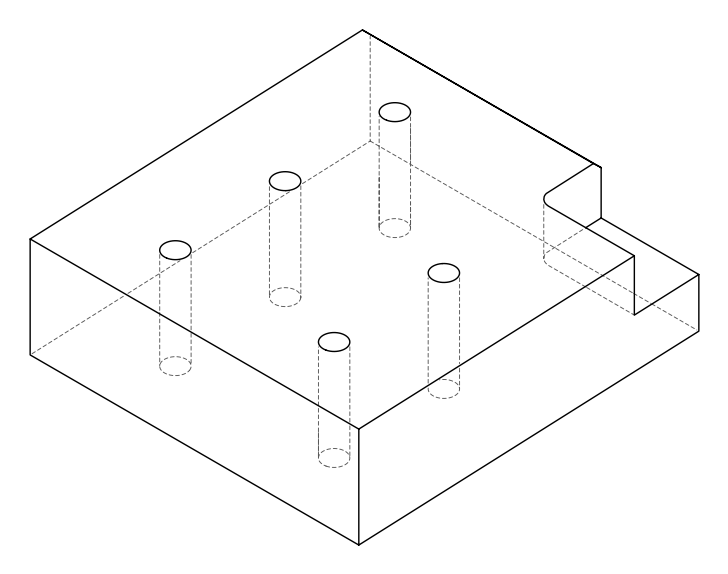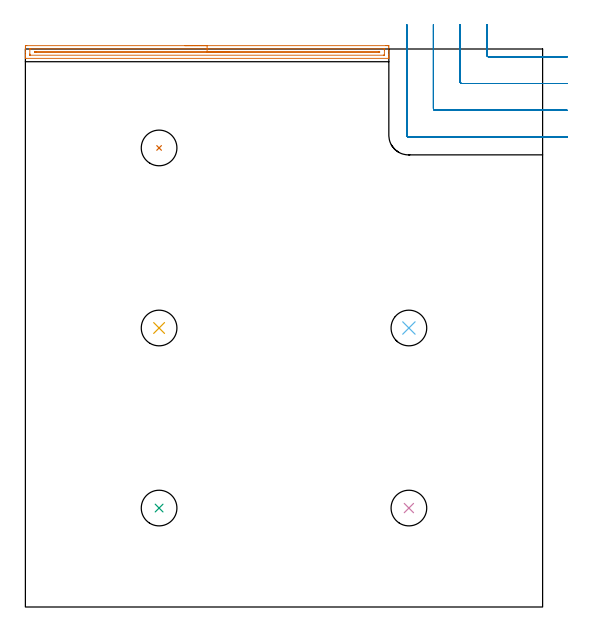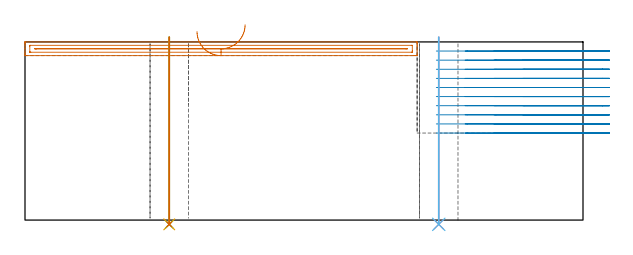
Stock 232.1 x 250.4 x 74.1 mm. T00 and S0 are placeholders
(PLAN: 7 operations, 2 tool changes, 13.5 min)
(1 AREA_MILL | FG_CHAMFER_SURFACE | UGT0205_001 | 4.06 min | 2710 mm3)
(2 MILL_CORNER_NOTCH_RECTANGULAR | CORNER_NOTCH_RECTANGULAR | NXT0201_012 | Follow Part, ap 4, ae 75% | 7.87 min | 123543 mm3)
(3 INDEXABLE_INSERT_DRILL_THROUGH_HOLE_FROM_SOLID | STEP1HOLE | NXT0302_003 | 0.31 min | 14884 mm3)
(4 INDEXABLE_INSERT_DRILL_THROUGH_HOLE_FROM_SOLID_1 | STEP1HOLE_1 | NXT0302_003 | 0.31 min | 14876 mm3)
(5 INDEXABLE_INSERT_DRILL_THROUGH_HOLE_FROM_SOLID_2 | STEP1HOLE_2 | NXT0302_003 | 0.31 min | 14892 mm3)
(6 INDEXABLE_INSERT_DRILL_THROUGH_HOLE_FROM_SOLID_3 | STEP1HOLE_3 | NXT0302_003 | 0.31 min | 14877 mm3)
(7 INDEXABLE_INSERT_DRILL_THROUGH_HOLE_FROM_SOLID_4 | STEP1HOLE_4 | NXT0302_003 | 0.31 min | 14890 mm3)
(TOOL UGT0205_001 | Chamfer Mill 20 x 3 x 45 deg. | D20 FL50 Z2)
(TOOL NXT0201_012 | ENDMILL 16mm [2P460-1600-NA 1630] | D16 FL38 Z6)
(TOOL NXT0302_003 | Index. Insert Drill 16mm [880-D1600L20-05] | D16 PA176 FL80 Z2)
(OP 1 AREA_MILL)
G17 G21 G94 G90
T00 M6
G54
G17 G0 G90 X71.55 Y251.9 S1061 M3
G43 Z84.1 H0
Z78.4
G94 G1 X71.588 Z77.529 F250.
X71.702 Z76.664
X71.891 Z75.812
X72.153 Z74.98
X72.487 Z74.174
X72.89 Z73.4
X73.358 Z72.664
X73.89 Z71.972
X74.479 Z71.329
X75.122 Z70.74
X75.814 Z70.209
X76.55 Z69.74
X77.324 Z69.337
X78.13 Z69.003
X78.962 Z68.741
X79.814 Z68.552
X80.678 Z68.438
X81.55 Z68.4
X161.853
X162.471 Y251.899 Z68.401
X163.081 Y251.893 Z68.404
X163.093 Y251.891 Z68.406
X163.1 Y251.283 Z69.013
Y249.497 Z70.798
Y248.074 Z72.222
Y247.71 Z72.585
Y246.982 Z73.318
Y246.702 Z73.597
X163.093 Y246.267 Z74.025
X163.09 Y246.203 Z74.088
X162.918 Y246.2 Z74.1
X0.182
X0.009 Y246.203 Z74.088
X0.006 Y246.214 Z74.077
X0.003 Y246.268 Z74.023
X0. Y246.703 Z73.597
Y246.982 Z73.318
Y247.71 Z72.585
Y248.967 Z71.33
Y250.39 Z69.906
Y251.018 Z69.278
X0.002 Y251.283 Z69.013
X0.007 Y251.891 Z68.405
X0.019 Y251.893 Z68.404
X0.629 Y251.9 Z68.4
X81.55
Y250.486 Z69.814
X160.778 Y250.485 Z69.815
X160.97 Y250.482 Z69.818
X161.089 Y250.479 Z69.821
X161.093 Y250.449 Z69.851
X161.096 Y250.39 Z69.91
X161.1 Y249.973 Z70.327
Y247.71 Z72.59
X161.098 Y247.658 Z72.642
X161.095 Y247.633 Z72.667
X161.092 Y247.625 Z72.675
X161.065 Y247.621 Z72.679
X160.874 Y247.616 Z72.684
X160.778 Y247.614 Z72.686
X160.682
X2.322 Y247.615 Z72.685
X2.13 Y247.618 Z72.682
X2.011 Y247.621 Z72.679
X2.007 Y247.651 Z72.649
X2.004 Y247.71 Z72.59
X2. Y248.127 Z72.173
Y250.39 Z69.91
X2.002 Y250.442 Z69.858
X2.005 Y250.467 Z69.833
X2.008 Y250.475 Z69.825
X2.035 Y250.479 Z69.821
X2.226 Y250.484 Z69.816
X2.322 Y250.486 Z69.814
X2.418
X81.55
Y249.071 Z71.229
X158.469
X158.894 Y249.064 Z71.236
X159.041 Y249.049 Z71.251
X158.936 Y249.035 Z71.265
X158.894 Y249.033 Z71.267
X158.468 Y249.029 Z71.271
X4.674
X4.249 Y249.032 Z71.268
X4.206 Y249.035 Z71.265
X4.06 Y249.051 Z71.249
X4.164 Y249.065 Z71.235
X4.206 Y249.067 Z71.233
X4.632 Y249.071 Z71.229
X4.675
X81.55
X82.422 Z71.267
X83.286 Z71.38
X84.138 Z71.569
X84.97 Z71.832
X85.776 Z72.165
X86.55 Z72.568
X87.286 Z73.037
X87.978 Z73.568
X88.621 Z74.157
X89.21 Z74.801
X89.742 Z75.493
X90.21 Z76.229
X90.613 Z77.002
X90.947 Z77.808
X91.209 Z78.64
X91.398 Z79.492
X91.512 Z80.357
X91.55 Z81.229
G0 Z84.1
M5
M2
(OP 2 MILL_CORNER_NOTCH_RECTANGULAR)
G17 G21 G94 G90
T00 M6
G54
G17 G0 G90 X207.1 Y261.4 S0 M3
G43 Z84.1 H1
Z70.31
G94 G1 Y258.4 F250.
Y247.696 F500.
G3 X207.896 Y246.9 R0.8
G1 X240.1
X243.1 F250.
G0 Z84.1
X195.1 Y261.4
Z70.31
G1 Y258.4
Y235.696 F500.
G3 X195.896 Y234.9 R0.8
G1 X240.1
X243.1 F250.
G0 Z84.1
X183.1 Y261.4
Z70.31
G1 Y258.4
Y223.697 F500.
G3 X183.897 Y222.9 R0.8
G1 X240.1
X243.1 F250.
G0 Z84.1
X171.1 Y261.4
Z70.31
G1 Y258.4
Y211.697 F500.
G3 X171.897 Y210.9 R0.8
G1 X240.1
X243.1 F250.
G0 Z84.1
X207.1 Y261.4
Z66.52
G1 Y258.4
Y247.696 F500.
G3 X207.896 Y246.9 R0.8
G1 X240.1
X243.1 F250.
G0 Z84.1
X195.1 Y261.4
Z66.52
G1 Y258.4
Y235.696 F500.
G3 X195.896 Y234.9 R0.8
G1 X240.1
X243.1 F250.
G0 Z84.1
X183.1 Y261.4
Z66.52
G1 Y258.4
Y223.697 F500.
G3 X183.897 Y222.9 R0.8
G1 X240.1
X243.1 F250.
G0 Z84.1
X171.1 Y261.4
Z66.52
G1 Y258.4
Y211.697 F500.
G3 X171.897 Y210.9 R0.8
G1 X240.1
X243.1 F250.
G0 Z84.1
X207.1 Y261.4
Z62.73
G1 Y258.4
Y247.696 F500.
G3 X207.896 Y246.9 R0.8
G1 X240.1
X243.1 F250.
G0 Z84.1
X195.1 Y261.4
Z62.73
G1 Y258.4
Y235.696 F500.
G3 X195.896 Y234.9 R0.8
G1 X240.1
X243.1 F250.
G0 Z84.1
X183.1 Y261.4
Z62.73
G1 Y258.4
Y223.697 F500.
G3 X183.897 Y222.9 R0.8
G1 X240.1
X243.1 F250.
G0 Z84.1
X171.1 Y261.4
Z62.73
G1 Y258.4
Y211.697 F500.
G3 X171.897 Y210.9 R0.8
G1 X240.1
X243.1 F250.
G0 Z84.1
X207.1 Y261.4
Z58.94
G1 Y258.4
Y247.696 F500.
G3 X207.896 Y246.9 R0.8
G1 X240.1
X243.1 F250.
G0 Z84.1
X195.1 Y261.4
Z58.94
G1 Y258.4
Y235.696 F500.
G3 X195.896 Y234.9 R0.8
G1 X240.1
X243.1 F250.
G0 Z84.1
X183.1 Y261.4
Z58.94
G1 Y258.4
Y223.697 F500.
G3 X183.897 Y222.9 R0.8
G1 X240.1
X243.1 F250.
G0 Z84.1
X171.1 Y261.4
Z58.94
G1 Y258.4
Y211.697 F500.
G3 X171.897 Y210.9 R0.8
G1 X240.1
X243.1 F250.
G0 Z84.1
X207.1 Y261.4
Z55.15
G1 Y258.4
Y247.696 F500.
G3 X207.896 Y246.9 R0.8
G1 X240.1
X243.1 F250.
G0 Z84.1
X195.1 Y261.4
Z55.15
G1 Y258.4
Y235.696 F500.
G3 X195.896 Y234.9 R0.8
G1 X240.1
X243.1 F250.
G0 Z84.1
X183.1 Y261.4
Z55.15
G1 Y258.4
Y223.697 F500.
G3 X183.897 Y222.9 R0.8
G1 X240.1
X243.1 F250.
G0 Z84.1
X171.1 Y261.4
Z55.15
G1 Y258.4
Y211.697 F500.
G3 X171.897 Y210.9 R0.8
G1 X240.1
X243.1 F250.
G0 Z84.1
X207.1 Y261.4
Z51.36
G1 Y258.4
Y247.696 F500.
G3 X207.896 Y246.9 R0.8
G1 X240.1
X243.1 F250.
G0 Z84.1
X195.1 Y261.4
Z51.36
G1 Y258.4
Y235.696 F500.
G3 X195.896 Y234.9 R0.8
G1 X240.1
X243.1 F250.
G0 Z84.1
X183.1 Y261.4
Z51.36
G1 Y258.4
Y223.697 F500.
G3 X183.897 Y222.9 R0.8
G1 X240.1
X243.1 F250.
G0 Z84.1
X171.1 Y261.4
Z51.36
G1 Y258.4
Y211.697 F500.
G3 X171.897 Y210.9 R0.8
G1 X240.1
X243.1 F250.
G0 Z84.1
X207.1 Y261.4
Z47.57
G1 Y258.4
Y247.696 F500.
G3 X207.896 Y246.9 R0.8
G1 X240.1
X243.1 F250.
G0 Z84.1
X195.1 Y261.4
Z47.57
G1 Y258.4
Y235.696 F500.
G3 X195.896 Y234.9 R0.8
G1 X240.1
X243.1 F250.
G0 Z84.1
X183.1 Y261.4
Z47.57
G1 Y258.4
Y223.697 F500.
G3 X183.897 Y222.9 R0.8
G1 X240.1
X243.1 F250.
G0 Z84.1
X171.1 Y261.4
Z47.57
G1 Y258.4
Y211.697 F500.
G3 X171.897 Y210.9 R0.8
G1 X240.1
X243.1 F250.
G0 Z84.1
X207.1 Y261.4
Z43.78
G1 Y258.4
Y247.696 F500.
G3 X207.896 Y246.9 R0.8
G1 X240.1
X243.1 F250.
G0 Z84.1
X195.1 Y261.4
Z43.78
G1 Y258.4
Y235.696 F500.
G3 X195.896 Y234.9 R0.8
G1 X240.1
X243.1 F250.
G0 Z84.1
X183.1 Y261.4
Z43.78
G1 Y258.4
Y223.697 F500.
G3 X183.897 Y222.9 R0.8
G1 X240.1
X243.1 F250.
G0 Z84.1
X171.1 Y261.4
Z43.78
G1 Y258.4
Y211.697 F500.
G3 X171.897 Y210.9 R0.8
G1 X240.1
X243.1 F250.
G0 Z84.1
X207.1 Y261.4
Z39.99
G1 Y258.4
Y247.696 F500.
G3 X207.896 Y246.9 R0.8
G1 X240.1
X243.1 F250.
G0 Z84.1
X195.1 Y261.4
Z39.99
G1 Y258.4
Y235.696 F500.
G3 X195.896 Y234.9 R0.8
G1 X240.1
X243.1 F250.
G0 Z84.1
X183.1 Y261.4
Z39.99
G1 Y258.4
Y223.697 F500.
G3 X183.897 Y222.9 R0.8
G1 X240.1
X243.1 F250.
G0 Z84.1
X171.1 Y261.4
Z39.99
G1 Y258.4
Y211.697 F500.
G3 X171.897 Y210.9 R0.8
G1 X240.1
X243.1 F250.
G0 Z84.1
X207.1 Y261.4
Z36.2
G1 Y258.4
Y247.696 F500.
G3 X207.896 Y246.9 R0.8
G1 X240.1
X243.1 F250.
G0 Z84.1
X195.1 Y261.4
Z36.2
G1 Y258.4
Y235.696 F500.
G3 X195.896 Y234.9 R0.8
G1 X240.1
X243.1 F250.
G0 Z84.1
X183.1 Y261.4
Z36.2
G1 Y258.4
Y223.697 F500.
G3 X183.897 Y222.9 R0.8
G1 X240.1
X243.1 F250.
G0 Z84.1
X171.1 Y261.4
Z36.2
G1 Y258.4
Y211.697 F500.
G3 X171.897 Y210.9 R0.8
G1 X240.1
X243.1 F250.
G0 Z84.1
M5
M2
(OP 3 INDEXABLE_INSERT_DRILL_THROUGH_HOLE_FROM_SOLID)
G17 G21 G94 G90
T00 M6
G54
G17 G0 G90 X60. Y44.4 S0 M3
G43 Z84.1 H1
G94 G81 G98 Z-1.779 F250. R76.1
G80
M5
M2
(OP 4 INDEXABLE_INSERT_DRILL_THROUGH_HOLE_FROM_SOLID_1)
G17 G21 G94 G90
T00 M6
G54
G17 G0 G90 X172.1 Y44.4 S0 M3
G43 Z84.1 H1
G94 G81 G98 Z-1.779 F250. R76.1
G80
M5
M2
(OP 5 INDEXABLE_INSERT_DRILL_THROUGH_HOLE_FROM_SOLID_2)
G17 G21 G94 G90
T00 M6
G54
G17 G0 G90 X60. Y125.2 S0 M3
G43 Z84.1 H1
G94 G81 G98 Z-1.779 F250. R76.1
G80
M5
M2
(OP 6 INDEXABLE_INSERT_DRILL_THROUGH_HOLE_FROM_SOLID_3)
G17 G21 G94 G90
T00 M6
G54
G17 G0 G90 X172.1 Y125.2 S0 M3
G43 Z84.1 H1
G94 G81 G98 Z-1.779 F250. R76.1
G80
M5
M2
(OP 7 INDEXABLE_INSERT_DRILL_THROUGH_HOLE_FROM_SOLID_4)
G17 G21 G94 G90
T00 M6
G54
G17 G0 G90 X60. Y206. S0 M3
G43 Z84.1 H1
G94 G81 G98 Z-1.779 F250. R76.1
G80
M5
M2
